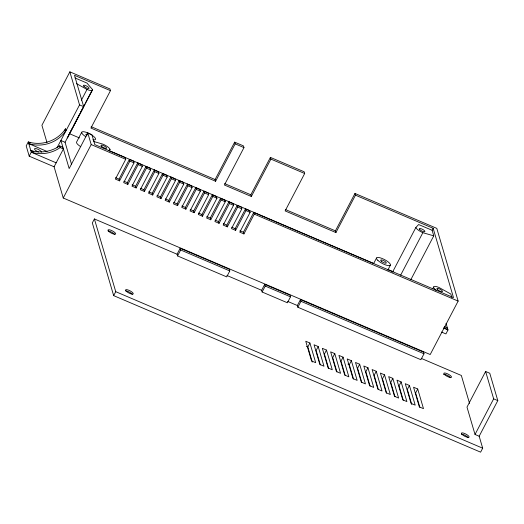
<?xml version="1.0" encoding="UTF-8"?>
<svg xmlns="http://www.w3.org/2000/svg" width="524" height="524" viewBox="0 0 524 524"><rect width="100%" height="100%" fill="white"/><g stroke="black" fill="none" stroke-linecap="round" stroke-linejoin="round"><path stroke-width="0.79" d="M54.077 166.73L63.253 198.013L430.204 354.532L458.14 301.09L436.8 228.366L354.971 193.461L355.475 195.17L335.923 232.571L285.128 210.903L304.68 173.503L304.182 171.793L270.397 157.383L270.901 159.093L251.343 196.493L224.41 185.005L243.968 147.604L243.464 145.895L234.66 142.142L235.165 143.851L215.613 181.252L90.907 128.066L110.466 90.659L109.961 88.949L69.849 71.84L41.913 125.282L46.964 142.489M33.706 151.75L30.778 150.499A31.466 29.069 -16.4 0 0 58.04 146.956L59.638 145.862L60.136 147.572L63.404 148.967L54.09 166.783L29.213 156.172L31.283 152.209L28.27 141.945A31.466 29.069 -16.4 0 0 65.566 128.806L66.063 130.515A31.466 29.069 -16.4 0 1 28.774 143.655L47.062 151.456M64.432 130.961L65.566 128.806M81.358 100.235L87.004 89.44A6.989 1.998 27.6 0 0 92.466 89.525L85.694 102.481M57.037 147.788L79.55 104.898L69.849 71.84M68.389 135.585L72.901 126.952M73.655 125.511L79.674 113.996M80.427 112.555L84.94 103.916M71.474 164.11L65.074 142.292L83.696 106.667L74.5 75.325L110.466 90.659M67.616 137.602L92.453 90.095M81.737 132.199L76.563 142.096A7.808 2.234 27.6 0 0 80.748 146.7M355.475 195.17L433.158 228.307L453.489 297.612L253.773 212.423L254.278 214.133L243.929 233.927L239.782 232.158L250.131 212.364L249.627 210.655L245.481 208.886L245.985 210.596L235.636 230.39L231.49 228.621L241.839 208.827L241.335 207.118L237.189 205.349L237.693 207.059L227.344 226.853L223.198 225.084L233.547 205.29L233.042 203.581L228.896 201.812L229.401 203.522L219.052 223.316L214.906 221.547L225.255 201.753L224.75 200.044L220.604 198.275L221.108 199.985L210.759 219.779L206.613 218.01L216.962 198.216L216.458 196.507L212.312 194.738L212.816 196.448L202.467 216.242L198.321 214.473L208.67 194.679L208.166 192.97L204.019 191.201L204.524 192.911L194.175 212.705L190.029 210.936L200.378 191.142L199.873 189.433L195.727 187.664L196.231 189.374L185.882 209.168L181.736 207.399L192.085 187.605L191.581 185.889L187.435 184.121L187.939 185.837L177.59 205.631L173.444 203.862L183.793 184.068L183.289 182.352L179.143 180.583L179.647 182.3L169.298 202.094L165.152 200.325L175.494 180.531L174.996 178.815L170.85 177.047L171.348 178.763L161.006 198.557L156.859 196.788L167.202 176.994L166.704 175.278L162.558 173.51L163.056 175.226L152.713 195.013L148.567 193.245L158.91 173.457L158.412 171.741L154.266 169.972L154.763 171.689L144.421 191.476L140.275 189.708L150.617 169.92L150.119 168.204L145.973 166.435L146.471 168.152L136.129 187.939L131.983 186.171L142.325 166.383L141.827 164.667L137.681 162.899L138.179 164.615L127.836 184.402L123.684 182.634L134.033 162.846L133.535 161.13L129.389 159.362L129.887 161.078L119.538 180.865L115.391 179.097L125.74 159.309L125.243 157.593L94.837 144.624L91.929 134.72L87.783 132.952L69.161 168.577L60.928 140.524L65.074 142.292M63.253 198.013L91.196 144.572L87.783 132.952M109.293 150.853L110.047 149.419A6.989 1.998 27.6 0 0 103.071 144.198L93.731 141.493M177.053 254.212L180.158 248.271L229.289 269.231L229.794 270.941L226.689 276.882L177.557 255.922L177.053 254.212L94.399 218.953L92.329 222.91L113.669 295.634L480.613 452.16L482.683 448.197L479.172 436.237L497.8 400.611L489.77 373.245L485.624 371.477L466.995 407.102L475.026 434.468L479.172 436.237M119.538 180.865L119.04 179.156L129.389 159.362M127.836 184.402L127.332 182.693L137.681 162.899M136.129 187.939L135.624 186.23L145.973 166.435M144.421 191.476L143.917 189.767L154.266 169.972M152.713 195.013L152.209 193.304L162.558 173.51M161.006 198.557L160.501 196.841L170.85 177.047M113.669 295.634L115.739 291.678L94.399 218.953M169.298 202.094L168.793 200.378L179.143 180.583M177.59 205.631L177.086 203.915L187.435 184.121M185.882 209.168L185.378 207.452L195.727 187.664M194.175 212.705L193.67 210.989L204.019 191.201M215.613 181.252L215.109 179.542L234.66 142.142M177.557 255.922L180.662 249.981L180.158 248.271M202.467 216.242L201.963 214.526L212.312 194.738M210.759 219.779L210.255 218.063L220.604 198.275M219.052 223.316L218.547 221.6L228.896 201.812M227.344 226.853L226.84 225.137L237.189 205.349M251.343 196.493L250.845 194.784L270.397 157.383M235.636 230.39L235.132 228.68L245.481 208.886M243.929 233.927L243.424 232.217L253.773 212.423M261.627 290.283L264.731 284.349L290.008 295.13L290.512 296.839L287.407 302.78L262.131 291.999L261.627 290.283L226.925 275.48M262.131 291.999L265.236 286.058L264.731 284.349M335.923 232.571L335.419 230.861L354.971 193.461M297.363 305.525L300.468 299.59L423.51 352.076L424.008 353.785L420.903 359.719L297.861 307.241L297.363 305.525L287.65 301.385M297.861 307.241L300.966 301.3L300.468 299.59M312.284 362.104L307.837 346.967L309.907 343.01L305.761 341.242L311.538 360.918L315.684 362.687L309.907 343.01M318.199 346.547L323.976 366.224L319.83 364.455L314.053 344.779L318.199 346.547L316.129 350.504L320.354 364.887M326.491 350.084L332.268 369.761L328.122 367.992L322.345 348.316L326.491 350.084L324.422 354.041L328.646 368.424M373.605 263.611L376.56 257.952M334.784 353.621L340.561 373.298L336.415 371.529L330.637 351.853L334.784 353.621L332.714 357.578L336.939 371.961M387.826 270.109L390.413 265.164M343.076 357.158L348.853 376.835L344.707 375.066L338.93 355.39L343.076 357.158L341.013 361.115L345.231 375.498M392.548 272.1L415.879 227.475L418.643 224.534L432.123 230.285L433.754 235.846L410.796 279.751M353.523 379.035L349.305 364.652L351.375 360.695L347.222 358.927L352.999 378.603L357.145 380.372L351.375 360.695M400.65 275.159L422.855 232.695L433.754 235.846M359.667 364.232L365.438 383.909L361.291 382.14L355.521 362.464L359.667 364.232L357.597 368.189L361.815 382.572M432.123 230.285L433.158 228.307M367.959 367.769L373.73 387.446L369.584 385.677L363.813 366.001L367.959 367.769L365.89 371.726L370.108 386.109M376.252 371.306L382.022 390.983L377.876 389.214L372.106 369.538L376.252 371.306L374.182 375.263L378.4 389.646M384.544 374.843L390.315 394.52L386.168 392.751L380.398 373.075L384.544 374.843L382.474 378.8L386.692 393.183M432.7 288.809L433.453 287.368A6.989 1.998 27.6 0 1 438.922 287.453L450.823 294.029L451.845 297.501M392.836 378.38L398.607 398.057L394.461 396.288L388.69 376.612L392.836 378.38L390.766 382.337L394.985 396.72M401.129 381.917L406.899 401.594L402.753 399.825L396.982 380.149L401.129 381.917L399.059 385.874L403.277 400.257M409.421 385.454L415.191 405.131L411.045 403.362L405.275 383.686L409.421 385.454L407.351 389.411L411.792 404.548M417.713 388.991L423.49 408.668L419.338 406.899L413.567 387.223L417.713 388.991L415.643 392.948L419.862 407.331M475.026 434.468L493.654 398.843L485.624 371.477M108.94 150.591L110.047 149.419M60.136 147.572L58.544 148.665A31.466 29.069 -16.4 0 1 31.283 152.209L56.16 162.82M235.165 143.851L243.968 147.604M270.901 159.093L304.68 173.503M74.965 77.938L86.938 83.047L92.466 89.525M79.55 104.898L83.696 106.667M91.156 126.67L215.109 179.542M224.658 183.616L250.845 194.784M285.37 209.515L335.419 230.861M69.627 133.758L79.406 137.93M109.496 150.768L373.501 263.376M387.793 269.474L393.059 271.72M91.196 144.572L125.74 159.309M129.887 161.078L134.033 162.846M138.179 164.615L142.325 166.383M146.471 168.152L150.617 169.92M154.763 171.689L158.91 173.457M163.056 175.226L167.202 176.994M171.348 178.763L175.494 180.531M179.647 182.3L183.793 184.068M187.939 185.837L192.085 187.605M196.231 189.374L200.378 191.142M204.524 192.911L208.67 194.679M212.816 196.448L216.962 198.216M221.108 199.985L225.255 201.753M229.401 203.522L233.547 205.29M237.693 207.059L241.839 208.827M245.985 210.596L250.131 212.364M254.278 214.133L458.14 301.09M59.638 145.862L62.9 147.257M115.581 177.682L119.04 179.156M123.874 181.219L127.332 182.693M132.166 184.756L135.624 186.23M140.458 188.293L143.917 189.767M148.75 191.83L152.209 193.304M157.049 195.367L160.501 196.841M165.342 198.904L168.793 200.378M173.634 202.441L177.086 203.915M181.926 205.978L185.378 207.452M190.219 209.515L193.67 210.989M198.511 213.052L201.963 214.526M206.803 216.589L210.255 218.063M215.095 220.126L218.547 221.6M223.388 223.663L226.84 225.137M231.68 227.206L235.132 228.68M239.972 230.743L243.424 232.217M30.464 142.882L28.27 141.945L26.2 145.901L29.213 156.172M443.592 328.083L447.987 329.956L445.917 333.912L441.522 332.039M180.662 249.981L229.794 270.941M265.236 286.058L290.512 296.839M300.966 301.3L424.008 353.785M421.145 358.331L461.343 375.472L469.55 403.434M493.654 398.843L497.8 400.611M306.455 346.377L307.837 346.967M347.923 364.062L349.305 364.652M115.739 291.678L482.683 448.197M76.497 83.637L87.004 89.44M433.453 287.368L435.968 290.309M446.048 323.354L447.987 329.956A31.466 29.069 -16.4 0 1 444.031 327.317M443.448 374.339A4.31 1.231 27.6 0 1 447.044 375.191A4.31 1.231 27.6 0 1 450.588 377.712M461.539 434.16A4.31 1.231 27.6 0 1 468.161 437.606M125.688 290.905A4.31 1.231 27.6 0 1 132.317 294.35M108.114 231.012A4.31 1.231 27.6 0 1 114.736 234.457M447.483 328.24A31.466 29.069 -16.4 0 1 444.614 326.419M38.494 152.065A3.963 1.133 27.6 0 1 34.538 149.111A3.963 1.133 27.6 0 1 37.636 149.157A3.963 1.133 27.6 0 1 41.586 152.117M67.635 137.026A6.989 1.998 27.6 0 1 67.177 137.956M422.855 232.695A6.989 1.998 27.6 0 1 415.879 227.475M91.962 135.153A7.808 2.234 27.6 0 1 92.866 139.764M85.923 136.803A7.808 2.234 27.6 0 1 82.229 131.806A7.808 2.234 27.6 0 1 91.412 134.799M86.925 135.775A3.144 0.897 27.6 0 1 87.613 134.38M444.588 374.634A4.31 1.231 27.6 0 0 451.23 377.463A4.31 1.231 27.6 0 0 447.214 373.678A4.31 1.231 27.6 0 0 444.588 374.634M462.161 434.527A4.31 1.231 27.6 0 0 468.803 437.357A4.31 1.231 27.6 0 0 464.788 433.564A4.31 1.231 27.6 0 0 462.161 434.527M126.31 291.272A4.31 1.231 27.6 0 0 132.958 294.102A4.31 1.231 27.6 0 0 128.937 290.309A4.31 1.231 27.6 0 0 126.31 291.272M108.737 231.379A4.31 1.231 27.6 0 0 115.378 234.208A4.31 1.231 27.6 0 0 111.363 230.416A4.31 1.231 27.6 0 0 108.737 231.379M377.896 260.428A7.808 2.234 27.6 0 0 389.921 265.557A7.808 2.234 27.6 0 0 382.644 258.692A7.808 2.234 27.6 0 0 377.896 260.428M381.236 261.103A3.144 0.897 27.6 0 0 386.083 263.172A3.144 0.897 27.6 0 0 383.149 260.402A3.144 0.897 27.6 0 0 381.236 261.103M83.997 86.414A3.144 0.897 27.6 0 0 88.844 88.484A3.144 0.897 27.6 0 0 85.91 85.713A3.144 0.897 27.6 0 0 83.997 86.414M101.571 146.307A3.144 0.897 27.6 0 0 106.418 148.377A3.144 0.897 27.6 0 0 103.483 145.607A3.144 0.897 27.6 0 0 101.571 146.307M437.422 289.562A3.144 0.897 27.6 0 0 442.269 291.632A3.144 0.897 27.6 0 0 439.335 288.862A3.144 0.897 27.6 0 0 437.422 289.562M419.842 229.669A3.144 0.897 27.6 0 0 424.689 231.739A3.144 0.897 27.6 0 0 421.761 228.975A3.144 0.897 27.6 0 0 419.842 229.669"/></g></svg>
